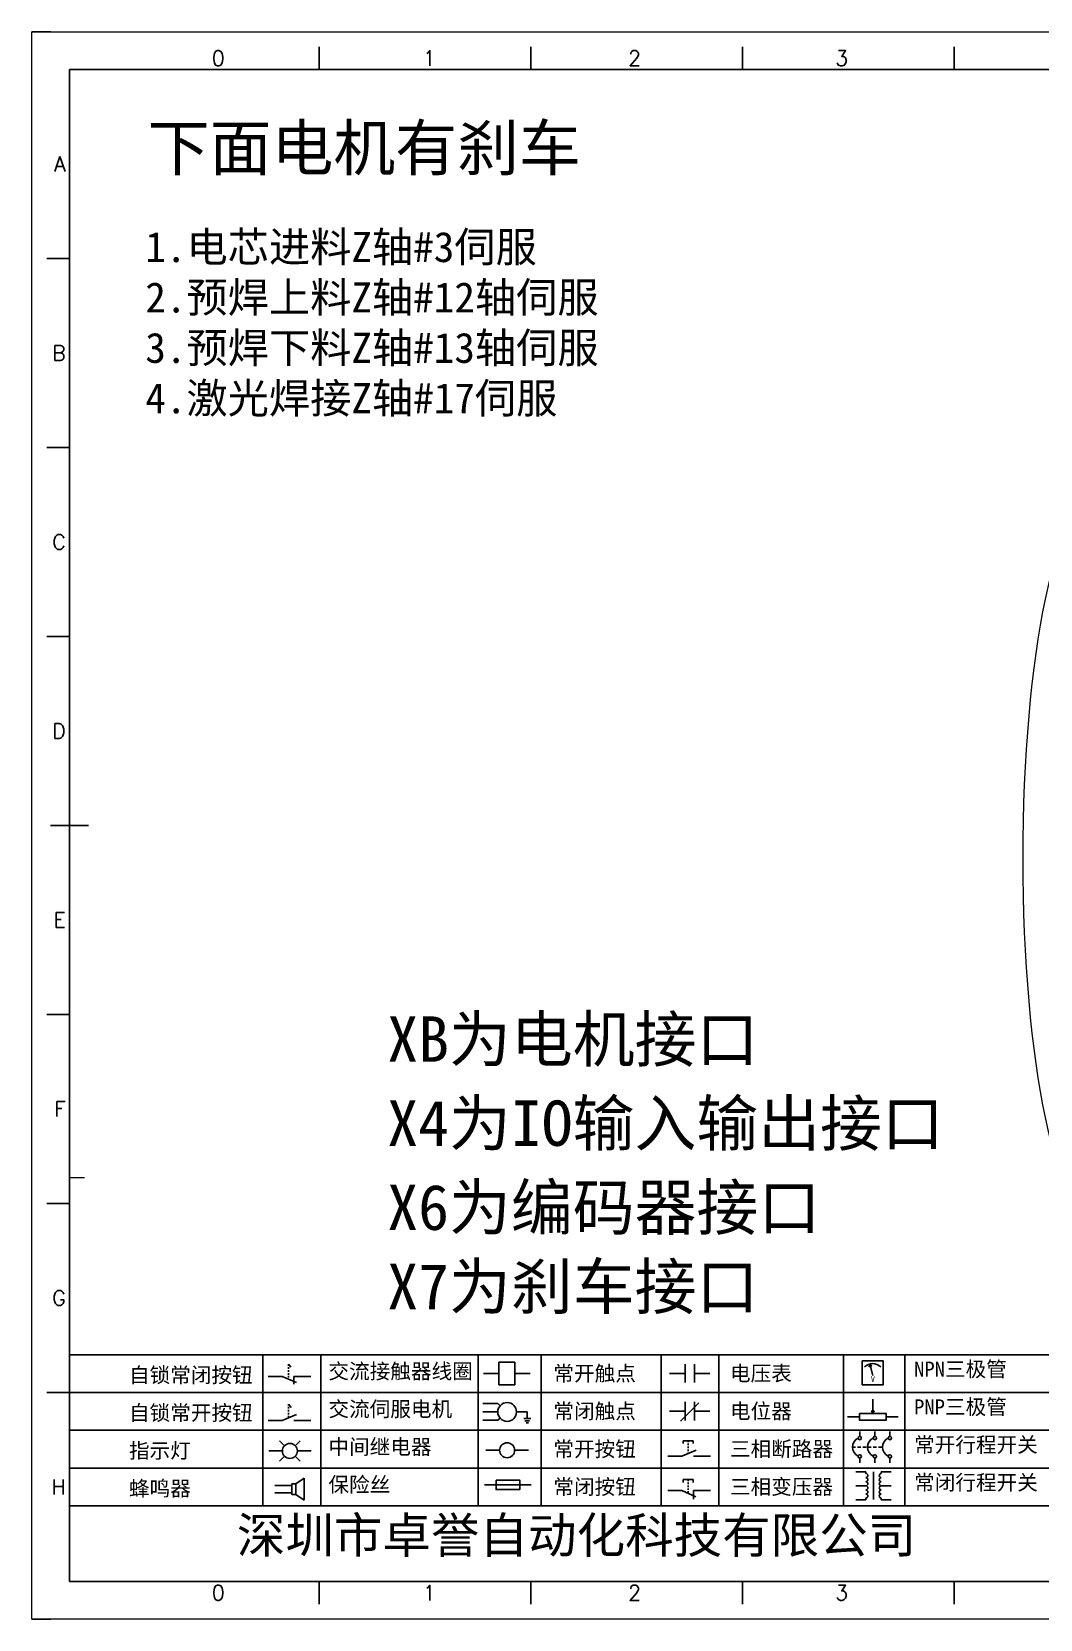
# Model space of a CAD drawing. Header units: millimetres. Extents: x 336 to 12810, y -1577 to 4105.
# Drawn here: x 11225.8 to 11359.3, y -1269.7 to -1059.7 of the extents above; entities that cross this region are included whole.
import ezdxf
from ezdxf.enums import TextEntityAlignment as Align

# ---------------------------------------------------------------- set-up
doc = ezdxf.new("R2010")
doc.units = ezdxf.units.MM
doc.layers.add('AE_BOR', color=1, linetype='Continuous')
doc.styles.get("Standard").update_dxf_attribs({"font": ''})
doc.styles.add('WD', font='romans.shx', dxfattribs={"width": 0.8, "bigfont": 'gbcbig.shx'})
doc.styles.add('汉字', font='')
doc.styles.get('Standard').set_extended_font_data('SimSun')
doc.styles.get('汉字').set_extended_font_data('新宋体')

# ---------------------------------------------------------------- blocks, each defined once
blk = doc.blocks.new('*U6')
at = {"linetype": 'ByBlock'}
for p, q in [((-1909.23, -780.45), (-1909.23, -780.67)), ((-1909.23, -780.45), (-1908.92, -780.84)), ((-1909.23, -780.84), (-1909.23, -781.05)), ((-1911.92, -782.07), (-1910.06, -782.07)), ((-1910.06, -782.07), (-1908.18, -782.88)), ((-1909.23, -781.23), (-1909.23, -781.44)), ((-1909.23, -781.61), (-1909.23, -781.83)), ((-1909.23, -782), (-1909.23, -782.21)), ((-1909.23, -782.38), (-1909.23, -782.43)), ((-1908.52, -783.07), (-1908.52, -782.07)), ((-1906.25, -782.07), (-1908.52, -782.07))]:
    blk.add_line(p, q, dxfattribs=at)
blk = doc.blocks.new('*U8')
at = {"linetype": 'ByBlock'}
for p, q in [((-1908.88, -791.17), (-1909.23, -790.71)), ((-1909.23, -790.71), (-1909.23, -790.92)), ((-1909.23, -791.09), (-1909.23, -791.31)), ((-1909.23, -791.48), (-1909.23, -791.69)), ((-1911.92, -792.89), (-1910.06, -792.89)), ((-1910.06, -792.89), (-1908.18, -792.08)), ((-1909.23, -791.86), (-1909.23, -792.08)), ((-1909.23, -792.25), (-1909.23, -792.47)), ((-1906.25, -792.89), (-1908.52, -792.89))]:
    blk.add_line(p, q, dxfattribs=at)
blk = doc.blocks.new('蜂鸣器')
at = {"linetype": 'ByBlock'}
for p, q in [((-1907.17, -795.53), (-1908.25, -796.26)), ((-1907.17, -795.53), (-1907.17, -798.41)), ((-1908.8, -796.48), (-1911.01, -796.48)), ((-1908.8, -797.46), (-1911.01, -797.46)), ((-1908.25, -796.26), (-1908.8, -796.26)), ((-1908.8, -797.68), (-1908.8, -796.26)), ((-1908.25, -797.68), (-1908.8, -797.68)), ((-1908.25, -797.68), (-1908.25, -796.26)), ((-1907.17, -798.41), (-1908.25, -797.68))]:
    blk.add_line(p, q, dxfattribs=at)
blk = doc.blocks.new('指示灯')
at = {"linetype": 'ByBlock'}
for p, q in [((-1854.25, -776.92), (-1856.06, -776.92)), ((-1854.62, -775.59), (-1853.97, -776.23)), ((-1851.9, -775.59), (-1852.54, -776.23)), ((-1852.26, -776.92), (-1850.45, -776.92)), ((-1854.62, -778.25), (-1853.97, -777.61)), ((-1851.9, -778.25), (-1852.54, -777.61))]:
    blk.add_line(p, q, dxfattribs=at)
blk.add_circle((-1853.26, -776.92), 0.992, dxfattribs=at)
blk = doc.blocks.new('交流接触器线圈')
at = {"linetype": 'ByBlock'}
for p, q in [((-1880.82, -781.77), (-1882.87, -781.77)), ((-1878.72, -781.77), (-1876.67, -781.77))]:
    blk.add_line(p, q, dxfattribs=at)
blk.add_lwpolyline([(-1880.82, -780.28), (-1878.72, -780.28), (-1878.72, -783.26), (-1880.82, -783.26)], close=True, dxfattribs=at)
blk = doc.blocks.new('交流伺服电机')
at = {"linetype": 'ByBlock'}
for p, q in [((-1880.97, -785.75), (-1882.94, -785.75)), ((-1880.97, -786.85), (-1882.94, -786.85)), ((-1880.97, -785.75), (-1880.65, -786.03)), ((-1878.49, -786.85), (-1877.07, -786.85)), ((-1877.07, -786.85), (-1877.07, -787.72)), ((-1880.97, -787.94), (-1882.94, -787.94)), ((-1880.97, -787.94), (-1880.65, -787.67)), ((-1877.54, -787.72), (-1876.59, -787.72)), ((-1877.38, -788.01), (-1876.75, -788.01)), ((-1877.23, -788.29), (-1876.9, -788.29))]:
    blk.add_line(p, q, dxfattribs=at)
blk.add_circle((-1879.73, -786.85), 1.24, dxfattribs=at)
blk = doc.blocks.new('中间继电器')
at = {"linetype": 'ByBlock'}
for p, q in [((-1880.72, -791.92), (-1882.54, -791.92)), ((-1878.74, -791.92), (-1876.92, -791.92))]:
    blk.add_line(p, q, dxfattribs=at)
blk.add_circle((-1879.73, -791.92), 0.992, dxfattribs=at)
blk = doc.blocks.new('保险丝')
at = {"linetype": 'ByBlock'}
blk.add_line((-1882.72, -796.49), (-1876.55, -796.49), dxfattribs=at)
blk.add_lwpolyline([(-1881.2, -795.86), (-1878.06, -795.86), (-1878.06, -797.12), (-1881.2, -797.12)], close=True, dxfattribs=at)
blk = doc.blocks.new('常开按钮')
at = {"linetype": 'ByBlock'}
for p, q in [((-1910.06, -787.73), (-1908.18, -786.93)), ((-1909.9, -785.68), (-1908.56, -785.68)), ((-1909.9, -785.68), (-1909.9, -786.07)), ((-1909.23, -785.68), (-1909.23, -785.89)), ((-1909.23, -786.06), (-1909.23, -786.28)), ((-1909.23, -786.45), (-1909.23, -786.67)), ((-1909.23, -786.84), (-1909.23, -787.05)), ((-1909.23, -787.22), (-1909.23, -787.38)), ((-1908.56, -785.68), (-1908.56, -786.07)), ((-1911.92, -787.73), (-1910.06, -787.73)), ((-1906.25, -787.73), (-1908.52, -787.73))]:
    blk.add_line(p, q, dxfattribs=at)
blk = doc.blocks.new('常开触点')
at = {"linetype": 'ByBlock'}
for p, q in [((-1853.82, -782.99), (-1853.82, -780.56)), ((-1852.6, -782.99), (-1852.6, -780.56)), ((-1853.82, -781.77), (-1855.88, -781.77)), ((-1852.6, -781.77), (-1850.55, -781.77))]:
    blk.add_line(p, q, dxfattribs=at)
blk = doc.blocks.new('常闭触点')
at = {"linetype": 'ByBlock'}
for p, q in [((-1853.82, -786.77), (-1855.88, -786.77)), ((-1852.01, -785.66), (-1854.43, -788.1)), ((-1853.82, -787.99), (-1853.82, -785.56)), ((-1852.6, -787.99), (-1852.6, -785.56)), ((-1852.6, -786.77), (-1850.55, -786.77))]:
    blk.add_line(p, q, dxfattribs=at)
blk = doc.blocks.new('常闭按钮')
at = {"linetype": 'ByBlock'}
for p, q in [((-1854.11, -790.83), (-1852.77, -790.83)), ((-1854.11, -790.83), (-1854.11, -791.22)), ((-1853.44, -790.83), (-1853.44, -791.04)), ((-1853.44, -791.21), (-1853.44, -791.43)), ((-1853.44, -791.6), (-1853.44, -791.82)), ((-1852.77, -790.83), (-1852.77, -791.22)), ((-1856.13, -792.28), (-1854.28, -792.28)), ((-1854.28, -792.28), (-1852.4, -793.09)), ((-1853.44, -791.99), (-1853.44, -792.2)), ((-1853.44, -792.37), (-1853.44, -792.53)), ((-1850.47, -792.28), (-1852.73, -792.28)), ((-1852.73, -792.28), (-1852.73, -793.43))]:
    blk.add_line(p, q, dxfattribs=at)
blk = doc.blocks.new('电压表')
at = {"linetype": 'ByBlock'}
for p, q in [((-1814.84, -780.75), (-1814.91, -781.13)), ((-1814.6, -781.05), (-1814.91, -781.13)), ((-1814.84, -780.75), (-1814.46, -782.26)), ((-1814.84, -780.75), (-1814.6, -781.05))]:
    blk.add_line(p, q, dxfattribs=at)
blk.add_lwpolyline([(-1815.84, -780.34), (-1813.07, -780.34), (-1813.07, -783.49), (-1815.84, -783.49)], close=True, dxfattribs=at)
blk.add_arc((-1814.46, -782.26), 1.56, 46.8313, 133.1687, dxfattribs=at)
at = {"linetype": 'ByBlock', "insert": (-1814.7, -782.39), "char_height": 0.75, "width": 0.6768, "attachment_point": 1}
blk.add_mtext('V', dxfattribs=at)
blk = doc.blocks.new('电位器')
at = {"linetype": 'ByBlock'}
for p, q in [((-1814.45, -787.3), (-1814.45, -785.39)), ((-1814.45, -787.3), (-1814.62, -786.96)), ((-1814.62, -786.96), (-1814.27, -786.96)), ((-1814.45, -787.3), (-1814.27, -786.96)), ((-1816.21, -787.75), (-1817.79, -787.75)), ((-1812.68, -787.75), (-1811.1, -787.75))]:
    blk.add_line(p, q, dxfattribs=at)
blk.add_lwpolyline([(-1816.21, -787.3), (-1812.68, -787.3), (-1812.68, -788.2), (-1816.21, -788.2)], close=True, dxfattribs=at)
blk = doc.blocks.new('三相断路器')
at = {"linetype": 'ByBlock'}
for p, q in [((-1816.17, -790.33), (-1816.17, -789.7)), ((-1814.17, -790.33), (-1814.17, -789.7)), ((-1812.18, -790.33), (-1812.18, -789.7)), ((-1817.14, -791.74), (-1816.72, -791.74)), ((-1816.45, -791.74), (-1816.03, -791.74)), ((-1816.17, -793.19), (-1816.17, -793.83)), ((-1815.76, -791.74), (-1815.34, -791.74)), ((-1815.07, -791.74), (-1814.65, -791.74)), ((-1814.38, -791.74), (-1813.96, -791.74)), ((-1814.17, -793.19), (-1814.17, -793.83)), ((-1813.69, -791.74), (-1813.27, -791.74)), ((-1812.18, -793.19), (-1812.18, -793.83))]:
    blk.add_line(p, q, dxfattribs=at)
for centre in [(-1816.17, -790.55), (-1814.17, -790.55), (-1812.18, -790.55), (-1816.17, -792.98), (-1814.17, -792.98), (-1812.18, -792.98)]:
    blk.add_circle(centre, 0.219, dxfattribs=at)
for centre in [(-1815.81, -791.74), (-1813.82, -791.74), (-1811.83, -791.74)]:
    blk.add_arc(centre, 1.32, 115.5791, 244.4209, dxfattribs=at)
blk = doc.blocks.new('三相变压器')
at = {"linetype": 'ByBlock'}
for p, q in [((-1816.69, -795.03), (-1815.37, -795.03)), ((-1815.37, -795.03), (-1815.37, -795.24)), ((-1814.34, -798.7), (-1814.34, -795.04)), ((-1812, -795.03), (-1813.32, -795.03)), ((-1813.32, -795.03), (-1813.32, -795.24)), ((-1816.69, -796.87), (-1815.37, -796.87)), ((-1812, -796.87), (-1813.32, -796.87)), ((-1816.69, -798.71), (-1815.37, -798.71)), ((-1815.37, -798.71), (-1815.37, -798.5)), ((-1813.32, -798.71), (-1813.32, -798.5)), ((-1812, -798.71), (-1813.32, -798.71))]:
    blk.add_line(p, q, dxfattribs=at)
for centre, start, end in [((-1815.37, -795.51), 270, 90), ((-1815.37, -796.06), 270, 90), ((-1813.32, -795.51), 90, 270), ((-1813.32, -796.06), 90, 270), ((-1815.37, -796.6), 270, 90), ((-1815.37, -797.14), 270, 90), ((-1815.37, -797.68), 270, 90), ((-1815.37, -798.23), 270, 90), ((-1813.32, -796.6), 90, 270), ((-1813.32, -797.14), 90, 270), ((-1813.32, -797.68), 90, 270), ((-1813.32, -798.23), 90, 270)]:
    blk.add_arc(centre, 0.271, start, end, dxfattribs=at)
blk = doc.blocks.new('电控横A4')
for p, q in [((292, -5), (5, -5)), ((5, -5), (5, -205)), ((10.03, -205), (289.53, -205)), ((130.8, -205), (190.75, -205))]:
    blk.add_line(p, q)
at = {"lineweight": 9, "ltscale": 0.1}
for p, q in [((5, -151.57), (7, -151.57)), ((101.34, -205), (130.8, -205)), ((129.44, -205), (129.44, -205)), ((129.44, -205), (129.44, -205)), ((129.44, -205), (129.44, -205)), ((129.44, -205), (129.44, -205))]:
    blk.add_line(p, q, dxfattribs=at)
at = {"linetype": 'ByBlock'}
for p, q in [((292, -175), (5, -175)), ((292, -180), (5, -180)), ((292, -185), (5, -185)), ((292, -190), (5, -190)), ((292, -195), (5, -195))]:
    blk.add_line(p, q, dxfattribs=at)
at = {"color": 0, "lineweight": -2}
for p, q in [((30.58, -175), (30.58, -195)), ((38.26, -175), (38.26, -195)), ((59.05, -175), (59.05, -195)), ((67.4, -175), (67.4, -195)), ((83.26, -175), (83.26, -195)), ((90.91, -175), (90.91, -195)), ((107.4, -175), (107.4, -195)), ((115.5, -175), (115.5, -195))]:
    blk.add_line(p, q, dxfattribs=at)
at = {"color": 0, "ltscale": 2}
blk.add_line((101.34, -205), (5, -205), dxfattribs=at)
at = {"layer": 'AE_BOR', "lineweight": 30}
for p, q in [((2.53, 0), (0, 0)), ((0, -210), (2.53, -210))]:
    blk.add_line(p, q, dxfattribs=at)
at = {"layer": 'AE_BOR', "color": 1, "lineweight": 15}
for p, q in [((0, 0), (297, 0)), ((0, -210), (0, 0)), ((297, -210), (0, -210))]:
    blk.add_line(p, q, dxfattribs=at)
at = {"layer": 'AE_BOR'}
for p, q in [((38.03, -5), (38.03, -2)), ((66.03, -5), (66.03, -2)), ((94.03, -5), (94.03, -2)), ((122.03, -5), (122.03, -2)), ((5, -30), (2, -30)), ((5, -55), (2, -55)), ((5, -80), (2, -80)), ((5, -130), (2, -130)), ((5, -155), (2, -155)), ((5, -180), (2, -180)), ((38.03, -205), (38.03, -208)), ((66.03, -205), (66.03, -208)), ((94.03, -205), (94.03, -208)), ((122.03, -205), (122.03, -208))]:
    blk.add_line(p, q, dxfattribs=at)
at = {"layer": 'AE_BOR', "color": 2, "lineweight": 30}
blk.add_line((2.5, -105), (7.5, -105), dxfattribs=at)
at = {"linetype": 'ByBlock'}
for name, p in [('*U6', (1943.19, 604.18)), ('交流接触器线圈', (1942.62, 604.27)), ('常开触点', (1940.27, 604.3)), ('电压表', (1925.71, 604.52)), ('*U8', (1943.19, 609.18)), ('交流伺服电机', (1942.62, 604.27)), ('常闭触点', (1940.27, 604.3)), ('电位器', (1925.71, 604.52)), ('指示灯', (1887.41, 589.18)), ('中间继电器', (1942.62, 604.27)), ('常开按钮', (1996.06, 599.3)), ('三相断路器', (1925.71, 604.52)), ('三相变压器', (1925.71, 604.52)), ('蜂鸣器', (1943.19, 604.18)), ('保险丝', (1942.62, 604.27)), ('常闭按钮', (1940.27, 599.3))]:
    blk.add_blockref(name, p, dxfattribs=at)
at = {"char_height": 2, "attachment_point": 1, "style": '汉字'}
for s, insert in [('{\\fKaiTi_GB2312|b0|i0|c134|p49;自锁常闭按钮}', (12.86, -176.69)), ('{\\fKaiTi_GB2312|b0|i0|c134|p49;交流接触器线圈}', (39.25, -176.19)), ('{\\fKaiTi_GB2312|b0|i0|c134|p49;常开触点}', (69.01, -176.48)), ('{\\fKaiTi_GB2312|b0|i0|c134|p49;电压表}', (92.37, -176.47)), ('{\\fKaiTi_GB2312|b0|i0|c134|p49;NPN三极管}', (116.73, -175.91)), ('{\\fKaiTi_GB2312|b0|i0|c134|p49;自锁常开按钮}', (12.86, -181.69)), ('{\\fKaiTi_GB2312|b0|i0|c134|p49;交流伺服电机}', (39.25, -181.19)), ('{\\fKaiTi_GB2312|b0|i0|c134|p49;常闭触点}', (69.01, -181.48)), ('{\\fKaiTi_GB2312|b0|i0|c134|p49;电位器}', (92.37, -181.47)), ('{\\fKaiTi_GB2312|b0|i0|c134|p49;PNP三极管}', (116.73, -180.91)), ('{\\fKaiTi_GB2312|b0|i0|c134|p49;指示灯}', (12.86, -186.69)), ('{\\fKaiTi_GB2312|b0|i0|c134|p49;中间继电器}', (39.25, -186.19)), ('{\\fKaiTi_GB2312|b0|i0|c134|p49;常开按钮}', (69.01, -186.48)), ('{\\fKaiTi_GB2312|b0|i0|c134|p49;三相断路器}', (92.37, -186.47)), ('{\\fKaiTi_GB2312|b0|i0|c134|p49;常开行程开关}', (116.73, -185.91)), ('{\\fKaiTi_GB2312|b0|i0|c134|p49;保险丝}', (39.25, -191.19)), ('{\\fKaiTi_GB2312|b0|i0|c134|p49;常闭行程开关}', (116.73, -190.91)), ('{\\fKaiTi_GB2312|b0|i0|c134|p49;蜂鸣器}', (12.86, -191.69)), ('{\\fKaiTi_GB2312|b0|i0|c134|p49;常闭按钮}', (69.01, -191.48)), ('{\\fKaiTi_GB2312|b0|i0|c134|p49;三相变压器}', (92.37, -191.47))]:
    blk.add_mtext(s, dxfattribs=dict(at, insert=insert))
at = {"color": 0, "lineweight": -2, "insert": (27.14, -196.53), "char_height": 4.7064, "width": 96.1138, "attachment_point": 1}
blk.add_mtext('深圳市卓誉自动化科技有限公司', dxfattribs=at)
at = {"layer": 'AE_BOR', "style": 'WD'}
for s, p in [('0', (24.67, -4.5)), ('1', (52.6, -4.5)), ('2', (79.75, -4.5)), ('3', (107.15, -4.5)), ('0', (24.67, -207.5)), ('1', (52.6, -207.5)), ('2', (79.75, -207.5)), ('3', (107.15, -207.5))]:
    blk.add_text(s, height=2, dxfattribs=at).set_placement(p, align=Align.CENTER)
for s, p in [('A', (4.5, -17.5)), ('B', (4.5, -42.5)), ('C', (4.5, -67.5)), ('D', (4.5, -92.5)), ('E', (4.5, -117.5)), ('F', (4.5, -142.5)), ('G', (4.5, -167.5)), ('H', (4.5, -192.5))]:
    blk.add_text(s, height=2, dxfattribs=at).set_placement(p, align=Align.MIDDLE_RIGHT)

msp = doc.modelspace()

# ---------------------------------------------------------------- linework, layer by layer
at = {"color": 3, "lineweight": 0}
msp.add_ellipse((11367.068, -1169.08), major_axis=(0, 48.495), ratio=0.2077159, dxfattribs=at)

# ---------------------------------------------------------------- block references
msp.add_blockref('电控横A4', (11225.848, -1059.726))

# ---------------------------------------------------------------- texts
at = {"attachment_point": 1}
for s, insert, char_height, width in [('下面电机有刹车', (11241.195, -1072.08), 6, 84.13418), ('1.电芯进料Z轴#3伺服\\P2.预焊上料Z轴#12轴伺服\\P3.预焊下料Z轴#13轴伺服\\P4.激光焊接Z轴#17伺服', (11240.872, -1086.194), 4, 86.15268), ('XB为电机接口 ', (11272.887, -1189.979), 6, 67.66951), ('X4为IO输入输出接口 ', (11272.887, -1201.103), 6, 82.07609), ('X6为编码器接口 ', (11272.887, -1212.227), 6, 73.36882), ('X7为刹车接口 ', (11272.887, -1222.707), 6, 64.27367)]:
    msp.add_mtext(s, dxfattribs=dict(at, insert=insert, char_height=char_height, width=width))

doc.saveas('drawing.dxf')
